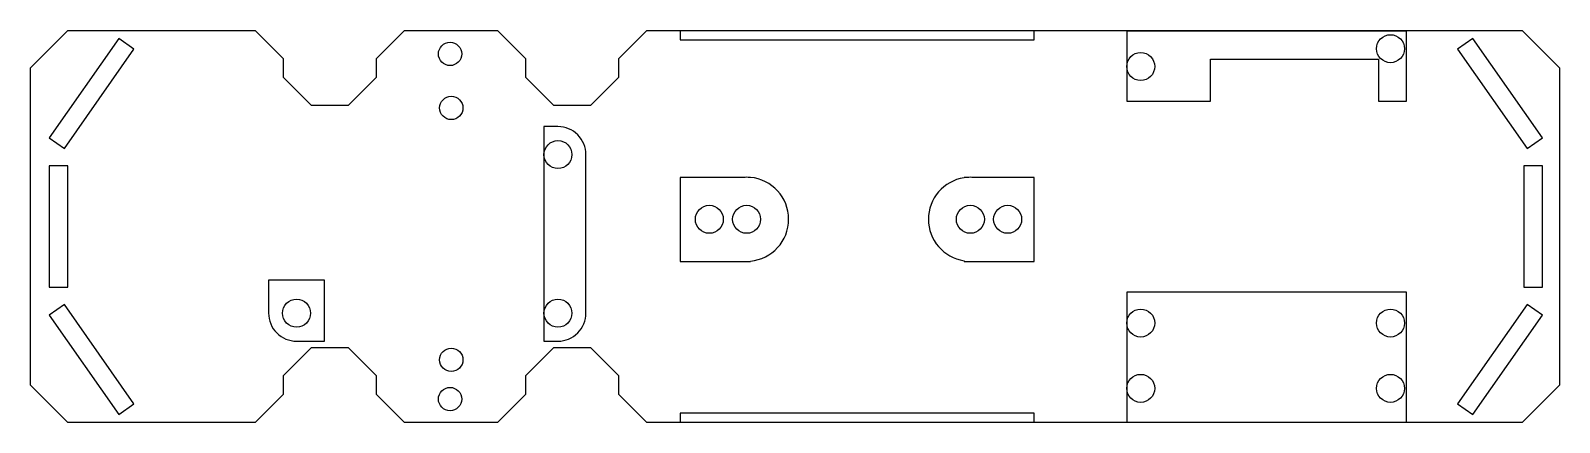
# Model space of a CAD drawing. Header units: millimetres. Extents: x -85 to 79, y -21 to 21.
import ezdxf

# ---------------------------------------------------------------- set-up
doc = ezdxf.new("R2010")
doc.units = ezdxf.units.MM
doc.layers.get('0').update_dxf_attribs({"linetype": 'CONTINUOUS'})

msp = doc.modelspace()

# ---------------------------------------------------------------- linework, layer by layer
for points in [[(75, -21), (62.59, -21), (62.59, -7.05), (32.59, -7.05), (32.59, -21), (28.33, -21), (28.33, -21), (22.67, -21), (22.67, -20), (-15.33, -20), (-15.33, -21), (-18.9, -21), (-21.9, -18), (-21.9, -16), (-24.9, -13), (-28.9, -13), (-31.9, -16), (-31.9, -18), (-34.9, -21), (-44.9, -21), (-47.9, -18), (-47.9, -16), (-50.9, -13), (-54.9, -13), (-57.9, -16), (-57.9, -18), (-60.9, -21), (-72.74, -21), (-72.74, -21), (-81, -21), (-85, -17), (-85, 17), (-81, 21), (-72.74, 21), (-72.74, 21), (-60.9, 21), (-57.9, 18), (-57.9, 16), (-54.9, 13), (-50.9, 13), (-47.9, 16), (-47.9, 18), (-44.9, 21), (-34.9, 21), (-31.9, 18), (-31.9, 16), (-28.9, 13), (-24.9, 13), (-21.9, 16), (-21.9, 18), (-18.9, 21), (-15.33, 21), (-15.33, 20), (22.67, 20), (22.67, 21), (75, 21), (79, 17), (79, -17)], [(-47.9, 16), (-47.9, 18), (-44.9, 21), (-34.9, 21), (-31.9, 18), (-31.9, 16), (-28.9, 13), (-24.9, 13), (-21.9, 16), (-21.9, 18), (-18.9, 21), (75, 21), (79, 17), (79, -17), (75, -21), (60.92, -21), (60.92, -21), (28.33, -21), (28.33, -21), (-18.9, -21), (-21.9, -18), (-21.9, -16), (-24.9, -13), (-28.9, -13), (-31.9, -16), (-31.9, -18), (-34.9, -21), (-44.9, -21), (-47.9, -18), (-47.9, -16), (-50.9, -13), (-54.9, -13), (-57.9, -16), (-57.9, -18), (-60.9, -21), (-72.74, -21), (-72.74, -21), (-81, -21), (-85, -17), (-85, 17), (-81, 21), (-72.74, 21), (-72.74, 21), (-60.9, 21), (-57.9, 18), (-57.9, 16), (-54.9, 13), (-50.9, 13)], [(-81.36, 8.35), (-73.91, 19), (-75.54, 20.15), (-83, 9.5)], [(41.57, 17.95), (59.59, 17.95), (59.59, 13.45), (62.59, 13.45), (62.59, 20.95), (32.59, 20.95), (32.59, 13.45), (41.57, 13.45)], [(68.07, 19), (75.53, 8.35), (77.17, 9.5), (69.71, 20.15)], [(-81, -6.5), (-81, 6.5), (-83, 6.5), (-83, -6.5)], [(75.17, 6.5), (75.17, -6.5), (77.17, -6.5), (77.17, 6.5)], [(-73.91, -19), (-81.36, -8.35), (-83, -9.5), (-75.54, -20.15)], [(75.53, -8.35), (68.07, -19), (69.71, -20.15), (77.17, -9.5)]]:
    msp.add_lwpolyline(points, close=True)
for points in [[(-29.93, 10.71), (-29.93, -12.29), (-28.43, -12.29, 0.414214), (-25.43, -9.29), (-25.43, 7.71, 0.414214), (-28.43, 10.71)], [(-7.79, 5.26), (-7.79, 5.26), (-7.87, 5.26, 0.035708), (-8.51, 5.26), (-15.33, 5.26), (-15.33, -3.74), (-7.79, -3.74), (-7.79, -3.71, 0.916193)], [(22.67, -3.74), (22.67, 5.26), (16.13, 5.26, 0.035708), (15.49, 5.26), (15.13, 5.26), (15.13, 5.22, 0.858171), (15.13, -3.67), (15.13, -3.74)], [(-56.47, -12.29), (-53.47, -12.29), (-53.47, -5.75), (-59.47, -5.75), (-59.47, -9.29, 0.414214)]]:
    msp.add_lwpolyline(points, format="xyb", close=True)
for centre, radius in [((-40, 18.5), 1.25), ((-40, 18.5), 1.25), ((60.88, 19.06), 1.5), ((34.09, 17.15), 1.5), ((-39.87, 12.71), 1.25), ((-39.87, 12.71), 1.25), ((-28.43, 7.71), 1.5), ((-12.19, 0.77), 1.5), ((-8.19, 0.77), 1.5), ((15.81, 0.77), 1.5), ((19.81, 0.77), 1.5), ((-56.47, -9.29), 1.5), ((-28.43, -9.29), 1.5), ((34.09, -10.35), 1.5), ((60.88, -10.35), 1.5), ((-39.87, -14.29), 1.25), ((-39.87, -14.29), 1.25), ((34.09, -17.35), 1.5), ((60.88, -17.35), 1.5), ((-40, -18.5), 1.25), ((-40, -18.5), 1.25)]:
    msp.add_circle(centre, radius)

doc.saveas('drawing.dxf')
